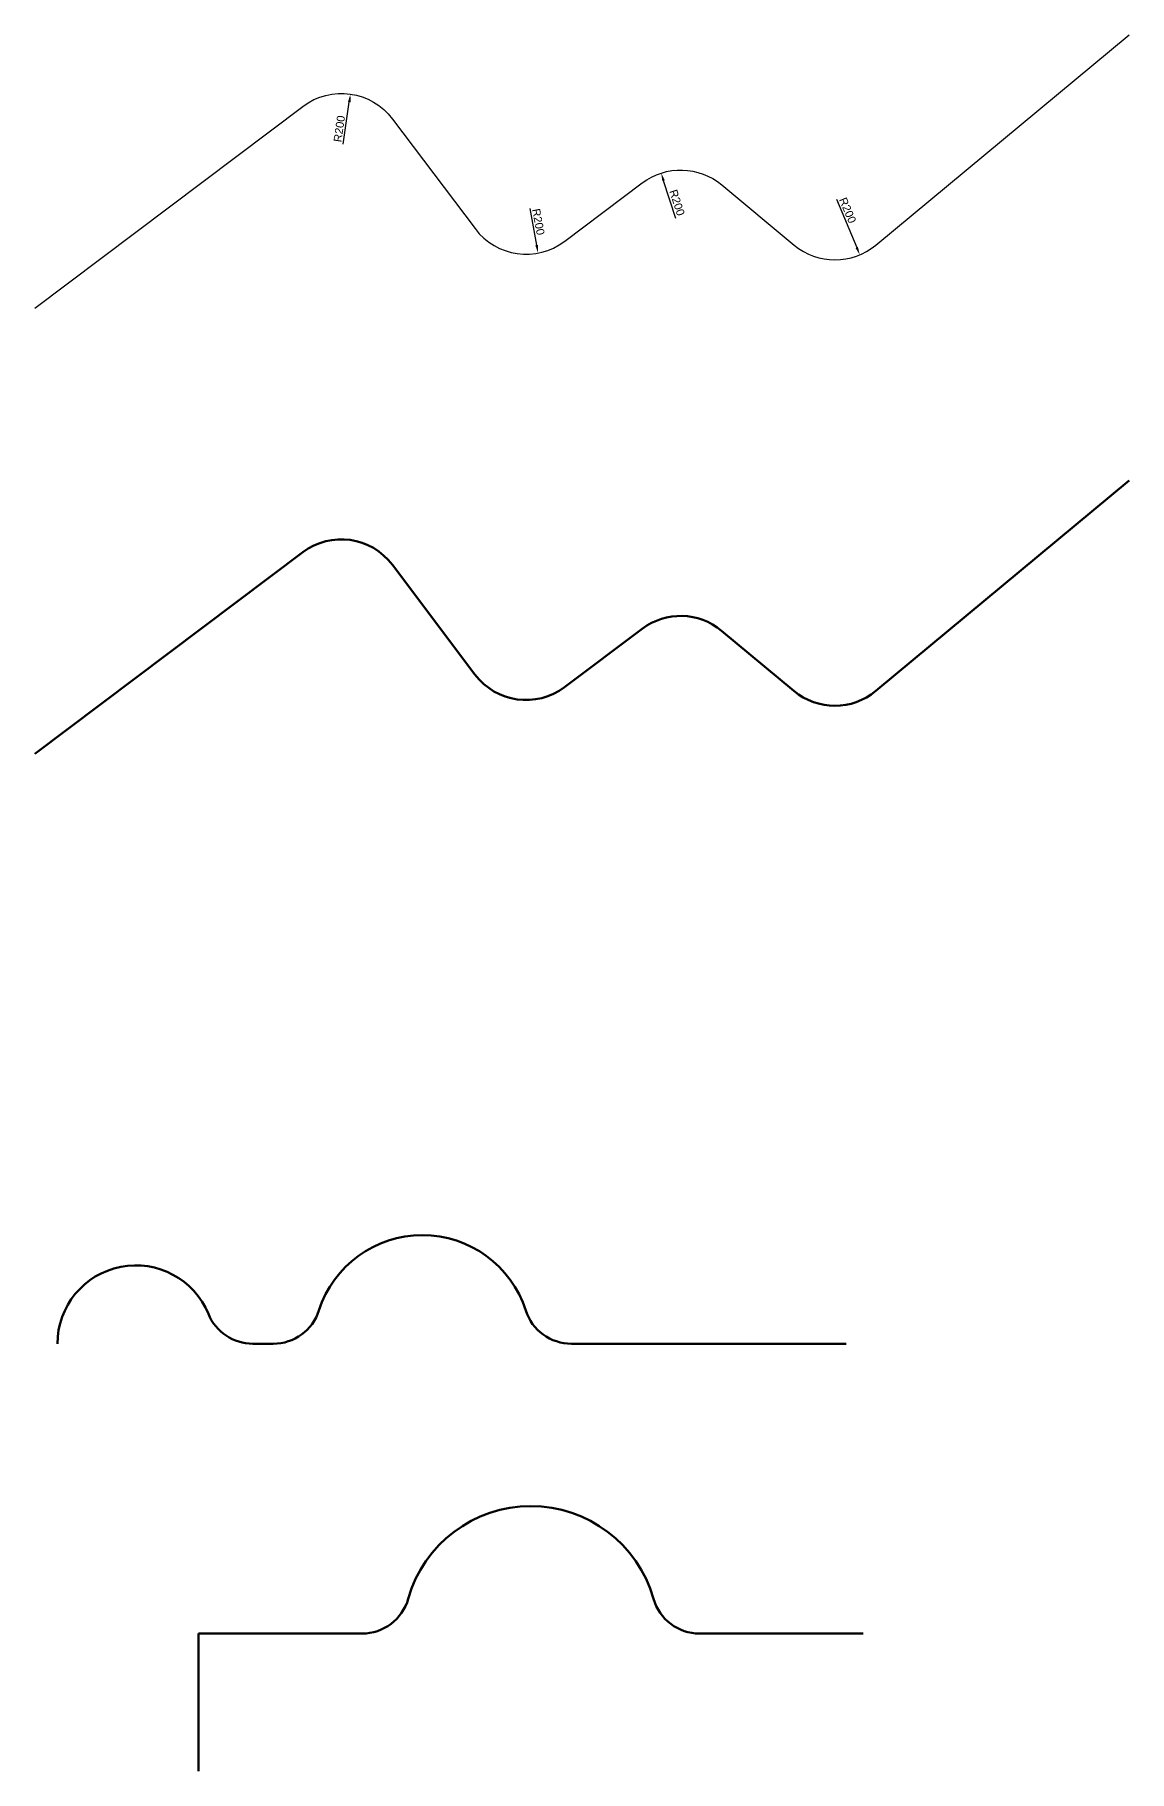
# Model space of a CAD drawing. Header units: centimetres. Extents: x 97323 to 265699, y 20741 to 39605.
# Drawn here: x 220809 to 224229, y 29300 to 34725 of the extents above; entities that cross this region are included whole.
import ezdxf

# ---------------------------------------------------------------- set-up
doc = ezdxf.new("R2010")
doc.units = ezdxf.units.CM
doc.header["$LTSCALE"] = 10
doc.header["$PDMODE"] = 35
doc.header["$PDSIZE"] = 30
for name, color, linetype, lineweight in [('01-FORT-4', 70, 'Continuous', 50), ('01-FORT-5', 133, 'Continuous', 25), ('085-COTATION', 140, 'Continuous', 5)]:
    doc.layers.add(name, color=color, linetype=linetype, lineweight=lineweight)
doc.styles.add('ARIAL-SD', font='arial.ttf')
doc.dimstyles.new('ISO-25-SD', dxfattribs={"dimscale": 10, "dimtxt": 2.5, "dimasz": 2.5, "dimexe": 1.25, "dimexo": 0.625, "dimtad": 1, "dimtoh": 1, "dimtxsty": 'ARIAL-SD', "dimcen": 0, "dimadec": 0, "dimazin": 0, "dimtfac": 1, "dimtofl": 0, "dimtmove": 0, "dimatfit": 3, "dimfxl": 1, "dimarcsym": 0})

# ---------------------------------------------------------------- blocks, each defined once
blk = doc.blocks.new('*D23')
at = {"layer": '085-COTATION', "color": 0, "lineweight": -2, "transparency": 16777216}
blk.add_line((221773.4, 34383.2), (221792.1, 34514.7), dxfattribs=at)
at = {"layer": '085-COTATION', "color": 0, "transparency": 16777216}
blk.add_solid([(221788, 34515.3), (221796.3, 34514.2), (221795.7, 34539.5)], dxfattribs=at)
at = {"layer": 'Defpoints', "color": 0, "transparency": 16777216}
for p in [(221795.7, 34539.5), (221767.4, 34341.5)]:
    blk.add_point(p, dxfattribs=at)
at = {"layer": '085-COTATION', "color": 0, "transparency": 16777216, "insert": (221761, 34431.2), "char_height": 25, "attachment_point": 5, "rotation": 81.8789, "style": 'ARIAL-SD'}
blk.add_mtext('R200', dxfattribs=at)
blk = doc.blocks.new('*D24')
at = {"layer": '085-COTATION', "color": 0, "lineweight": -2, "transparency": 16777216}
blk.add_line((222812, 34151.2), (222774.2, 34269), dxfattribs=at)
at = {"layer": '085-COTATION', "color": 0, "transparency": 16777216}
blk.add_solid([(222778.1, 34270.2), (222770.2, 34267.7), (222766.5, 34292.8)], dxfattribs=at)
at = {"layer": 'Defpoints', "color": 0, "transparency": 16777216}
for p in [(222766.5, 34292.8), (222827.7, 34102.4)]:
    blk.add_point(p, dxfattribs=at)
at = {"layer": '085-COTATION', "color": 0, "transparency": 16777216, "insert": (222816.1, 34200.6), "char_height": 25, "attachment_point": 5, "rotation": 287.82, "style": 'ARIAL-SD'}
blk.add_mtext('R200', dxfattribs=at)
blk = doc.blocks.new('*D25')
at = {"layer": '085-COTATION', "color": 0, "lineweight": -2, "transparency": 16777216}
blk.add_line((222355.7, 34182.1), (222377.3, 34067.6), dxfattribs=at)
at = {"layer": '085-COTATION', "color": 0, "transparency": 16777216}
blk.add_solid([(222381.4, 34068.3), (222373.2, 34066.8), (222382, 34043)], dxfattribs=at)
at = {"layer": 'Defpoints', "color": 0, "transparency": 16777216}
for p in [(222344.8, 34239.5), (222382, 34043)]:
    blk.add_point(p, dxfattribs=at)
at = {"layer": '085-COTATION', "color": 0, "transparency": 16777216, "insert": (222382.9, 34140.7), "char_height": 25, "attachment_point": 5, "rotation": 280.7123, "style": 'ARIAL-SD'}
blk.add_mtext('R200', dxfattribs=at)
blk = doc.blocks.new('*D26')
at = {"layer": '085-COTATION', "color": 0, "lineweight": -2, "transparency": 16777216}
blk.add_line((223313.8, 34211.4), (223377.4, 34060.3), dxfattribs=at)
at = {"layer": '085-COTATION', "color": 0, "transparency": 16777216}
blk.add_solid([(223381.2, 34061.9), (223373.6, 34058.7), (223387.1, 34037.3)], dxfattribs=at)
at = {"layer": 'Defpoints', "color": 0, "transparency": 16777216}
for p in [(223309.5, 34221.6), (223387.1, 34037.3)]:
    blk.add_point(p, dxfattribs=at)
at = {"layer": '085-COTATION', "color": 0, "transparency": 16777216, "insert": (223349.1, 34176.5), "char_height": 25, "attachment_point": 5, "rotation": 292.8194, "style": 'ARIAL-SD'}
blk.add_mtext('R200', dxfattribs=at)

msp = doc.modelspace()

# ---------------------------------------------------------------- linework, layer by layer
at = {"layer": '01-FORT-4'}
for p, q in [((221490.661, 30635.291), (221554.613, 30635.291)), ((222486.22, 30635.291), (223344.82, 30635.291)), ((221320.969, 29299.504), (221320.969, 29729.769)), ((221320.969, 29729.769), (221832.053, 29729.769)), ((222886.604, 29729.769), (223397.688, 29729.769))]:
    msp.add_line(p, q, dxfattribs=at)
msp.add_lwpolyline([(220809.388, 32477.88), (221646.887, 33108.257, -0.41421356), (221926.955, 33068.738), (222184.772, 32726.21, 0.41421356), (222464.841, 32686.692), (222707.206, 32869.117, -0.34803623), (222955.477, 32863.001), (223181.292, 32674.922, 0.36148111), (223437.056, 32674.732), (224228.676, 33332.07)], format="xyb", dxfattribs=at)
for centre, radius, start, end in [((222020.417, 30635.291), 339.36, 17.84982, 162.15018), ((221125.314, 30635.291), 244.941, 22.321516, 180), ((221490.661, 30785.291), 150, 202.321516, 270), ((221554.613, 30785.291), 150, 270, 342.15018), ((222486.22, 30785.291), 150, 197.84982, 270), ((222359.328, 29729.769), 398.196, 15.880064, 164.119936), ((221832.053, 29879.769), 150, 270, 344.119936), ((222886.604, 29879.769), 150, 195.880064, 270)]:
    msp.add_arc(centre, radius, start, end, dxfattribs=at)
at = {"layer": '01-FORT-5'}
msp.add_lwpolyline([(220809.632, 33870.912), (221647.131, 34501.289, -0.41421356), (221927.2, 34461.77), (222185.017, 34119.242, 0.41421356), (222465.085, 34079.724), (222707.45, 34262.149, -0.34803623), (222955.722, 34256.033), (223181.537, 34067.954, 0.36148111), (223437.301, 34067.764), (224228.921, 34725.102)], format="xyb", dxfattribs=at)

# ---------------------------------------------------------------- dimensions: what is measured, and where the dimension line sits
at = {"layer": '085-COTATION'}
for center, mpoint, picture, middle in [((221767.406, 34341.495), (221795.659, 34539.49), '*D23', (221779.823, 34428.509)), ((222827.725, 34102.356), (222766.519, 34292.76), '*D24', (222798.008, 34194.802)), ((222344.81, 34239.517), (222381.986, 34043.003), '*D25', (222364.181, 34137.121)), ((223309.533, 34221.632), (223387.099, 34037.285), '*D26', (223331.607, 34169.171))]:
    dim = msp.add_radius_dim(center=center, mpoint=mpoint, dimstyle='ISO-25-SD', dxfattribs=at)
    dim.commit()
    dim.dimension.update_dxf_attribs({"geometry": picture, "text_midpoint": middle, "dimtype": 164})

doc.saveas('drawing.dxf')
